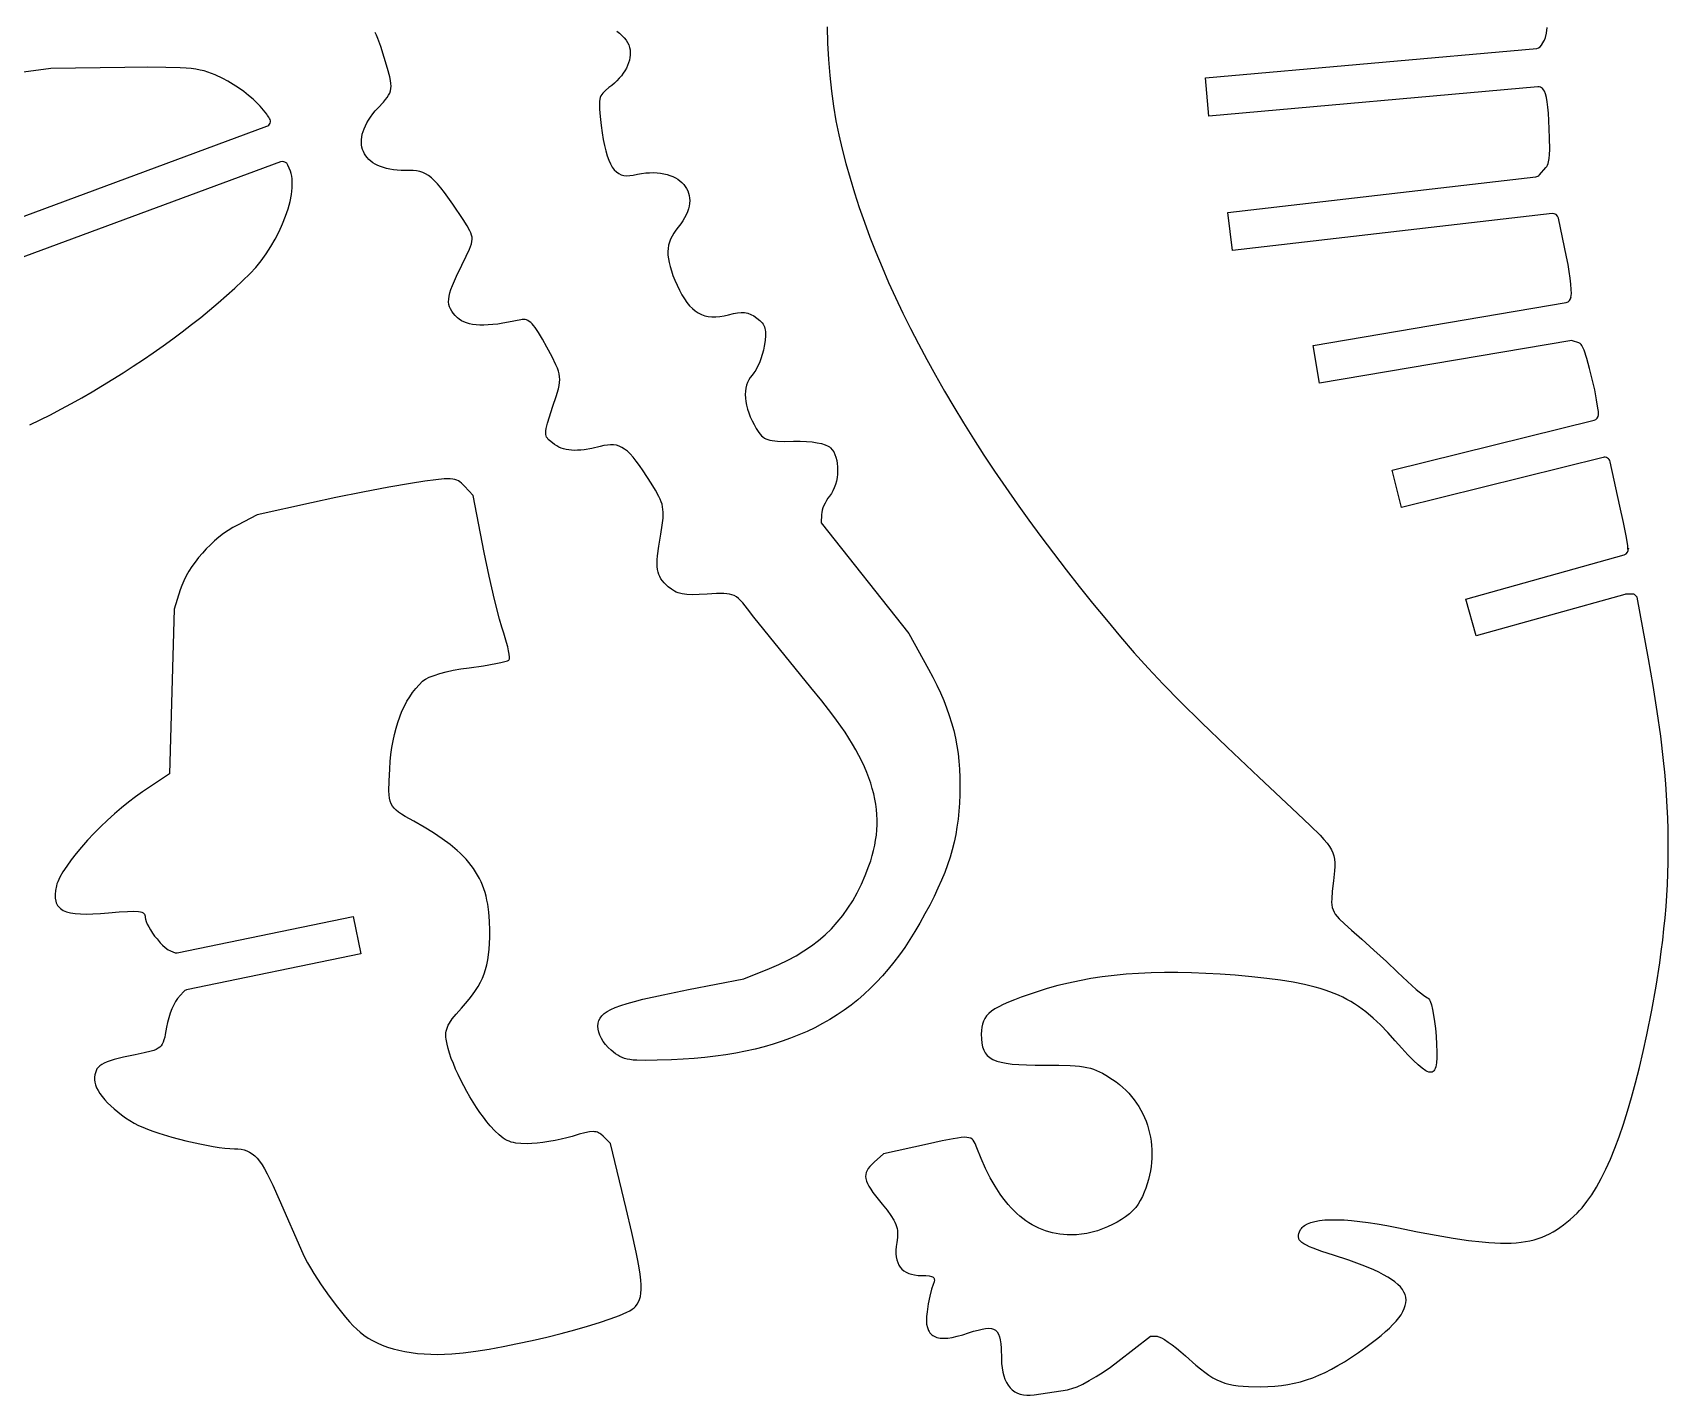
# Model space of a CAD drawing. Header units: millimetres. Extents: x 379 to 541, y 178 to 382.
# Drawn here: x 450.8 to 536.2, y 178.1 to 249.3 of the extents above; entities that cross this region are included whole.
import ezdxf

# ---------------------------------------------------------------- set-up
doc = ezdxf.new("R2010")
doc.units = ezdxf.units.MM

msp = doc.modelspace()

# ---------------------------------------------------------------- linework, layer by layer
at = {"flags": 128}
for points in [[(492.297526, 249.56598), (492.32243, 248.706047), (492.368071, 247.856116), (492.434482, 247.020795), (492.521697, 246.204693), (492.629747, 245.412421), (492.758665, 244.648589), (492.908484, 243.917806), (493.085084, 243.171352), (493.280345, 242.419516), (493.494229, 241.662368), (493.726695, 240.89998), (493.977703, 240.132422), (494.247214, 239.359766), (494.535187, 238.582082), (494.841584, 237.799441), (495.166363, 237.011915), (495.509486, 236.219573), (495.870912, 235.422488), (496.250601, 234.62073), (496.648515, 233.81437), (497.064612, 233.003479), (497.498853, 232.188128), (497.951199, 231.368387), (498.421609, 230.544329), (498.910043, 229.716023), (499.416463, 228.883541), (499.940827, 228.046954), (500.483097, 227.206332), (501.043231, 226.361747), (501.621192, 225.513269), (502.216937, 224.66097), (502.830429, 223.80492), (503.461627, 222.94519), (504.110491, 222.081852), (504.776981, 221.214976), (505.461058, 220.344633), (506.162681, 219.470894), (506.881811, 218.593831), (507.618408, 217.713513), (508.334598, 216.879744), (509.055631, 216.07502), (509.84167, 215.239264), (510.752878, 214.312397), (511.849417, 213.234343), (513.191448, 211.945024), (514.839135, 210.384362), (516.852639, 208.49228), (517.533897, 207.850195), (518.043596, 207.34828), (518.240998, 207.136976), (518.403775, 206.945221), (518.53468, 206.76785), (518.636469, 206.599701), (518.711896, 206.435608), (518.763717, 206.270406), (518.794685, 206.098932), (518.807555, 205.916021), (518.805083, 205.716509), (518.790022, 205.49523), (518.733154, 204.966719), (518.674464, 204.44009), (518.644177, 204.032472), (518.643156, 203.863909), (518.6534, 203.713841), (518.676298, 203.578513), (518.713238, 203.454173), (518.765609, 203.337068), (518.834798, 203.223445), (518.922194, 203.10955), (519.029186, 202.99163), (519.307507, 202.728706), (519.680867, 202.404648), (520.220446, 201.929949), (520.852623, 201.35625), (521.49868, 200.755855), (522.079899, 200.201069), (522.595957, 199.714949), (523.064597, 199.301514), (523.434197, 199.004516), (523.565725, 198.913352), (523.653135, 198.867705), (523.68629, 198.847506), (523.719547, 198.809479), (523.752727, 198.754432), (523.785653, 198.683173), (523.850028, 198.495253), (523.911247, 198.252186), (523.967884, 197.960439), (524.018516, 197.626478), (524.061716, 197.25677), (524.09606, 196.857782), (524.122815, 196.42578), (524.136083, 196.050305), (524.134176, 195.731175), (524.115405, 195.468207), (524.078081, 195.261218), (524.051935, 195.178658), (524.020517, 195.110025), (523.983618, 195.055296), (523.941025, 195.014447), (523.892528, 194.987456), (523.837915, 194.9743), (523.776977, 194.974956), (523.709501, 194.989401), (523.635277, 195.017613), (523.554093, 195.059569), (523.370003, 195.18462), (523.155543, 195.364372), (522.909025, 195.598642), (522.62876, 195.887248), (522.313061, 196.230007), (521.960238, 196.626736), (521.56809, 197.060264), (521.185957, 197.453265), (520.807991, 197.808132), (520.42834, 198.127254), (520.236056, 198.274158), (520.041157, 198.413023), (519.842912, 198.544147), (519.64059, 198.667829), (519.433461, 198.784369), (519.220792, 198.894065), (519.001852, 198.997215), (518.775911, 199.094119), (518.542237, 199.185076), (518.300099, 199.270385), (518.048766, 199.350343), (517.787506, 199.425251), (517.232283, 199.56111), (516.628579, 199.680352), (515.970545, 199.785368), (515.252332, 199.878549), (514.468091, 199.962286), (513.611971, 200.03897), (512.829653, 200.097284), (512.068774, 200.140941), (511.328605, 200.169881), (510.608417, 200.184043), (509.907481, 200.183366), (509.225069, 200.167791), (508.560451, 200.137256), (507.912898, 200.091701), (507.281683, 200.031066), (506.666075, 199.95529), (506.065346, 199.864312), (505.478767, 199.758072), (504.905609, 199.63651), (504.345144, 199.499564), (503.796642, 199.347175), (503.259375, 199.179282), (502.429022, 198.894547), (502.07858, 198.764215), (501.768269, 198.639601), (501.495821, 198.518974), (501.258967, 198.400606), (501.055437, 198.282767), (500.882964, 198.163728), (500.739278, 198.04176), (500.622112, 197.915132), (500.529195, 197.782115), (500.45826, 197.640981), (500.407037, 197.489999), (500.373259, 197.327439), (500.354655, 197.151574), (500.348958, 196.960672), (500.355516, 196.718785), (500.376878, 196.501483), (500.41558, 196.307528), (500.474154, 196.135681), (500.511687, 196.05766), (500.555137, 195.984702), (500.604824, 195.916651), (500.661063, 195.853353), (500.724171, 195.794652), (500.794465, 195.740394), (500.872261, 195.690424), (500.957878, 195.644586), (501.153836, 195.564691), (501.384875, 195.499468), (501.653528, 195.44768), (501.96233, 195.408086), (502.313815, 195.379447), (502.710518, 195.360525), (503.154973, 195.350081), (503.649714, 195.346875), (504.395167, 195.342779), (504.992743, 195.326165), (505.245726, 195.311135), (505.473319, 195.29054), (505.679382, 195.26357), (505.867774, 195.229413), (506.042354, 195.187257), (506.206983, 195.136291), (506.36552, 195.075704), (506.521824, 195.004683), (506.679756, 194.922418), (506.843175, 194.828098), (507.201912, 194.600042), (507.388461, 194.470301), (507.566604, 194.3331), (507.736272, 194.188747), (507.897394, 194.03755), (508.049898, 193.879816), (508.193715, 193.715854), (508.328773, 193.545972), (508.455003, 193.370477), (508.572333, 193.189677), (508.680693, 193.00388), (508.780012, 192.813395), (508.87022, 192.618528), (508.951246, 192.419589), (509.02302, 192.216884), (509.08547, 192.010722), (509.138527, 191.80141), (509.182119, 191.589257), (509.216177, 191.374571), (509.240629, 191.157658), (509.255404, 190.938828), (509.260433, 190.718388), (509.255645, 190.496646), (509.240969, 190.27391), (509.216334, 190.050488), (509.18167, 189.826687), (509.136906, 189.602816), (509.081971, 189.379182), (509.016796, 189.156094), (508.941309, 188.933859), (508.85544, 188.712785), (508.759118, 188.49318), (508.652273, 188.275352), (508.545835, 188.097324), (508.413726, 187.92325), (508.258041, 187.754168), (508.080873, 187.591118), (507.884318, 187.43514), (507.670468, 187.287272), (507.441418, 187.148555), (507.199263, 187.020026), (506.946096, 186.902727), (506.684011, 186.797695), (506.415103, 186.70597), (506.141466, 186.628593), (505.865194, 186.566601), (505.588381, 186.521034), (505.31312, 186.492932), (505.041507, 186.483333), (504.840072, 186.487667), (504.641915, 186.50068), (504.447015, 186.522393), (504.255352, 186.552824), (504.066903, 186.591995), (503.881648, 186.639924), (503.699566, 186.69663), (503.520634, 186.762135), (503.344832, 186.836456), (503.172139, 186.919615), (503.002533, 187.01163), (502.835992, 187.112521), (502.672496, 187.222307), (502.512024, 187.341009), (502.354554, 187.468646), (502.200064, 187.605238), (502.048534, 187.750804), (501.899941, 187.905363), (501.754266, 188.068937), (501.611487, 188.241543), (501.471581, 188.423202), (501.334529, 188.613933), (501.068898, 189.022692), (500.814424, 189.467975), (500.570936, 189.94994), (500.338265, 190.468745), (500.116239, 191.024545), (500.02394, 191.256184), (499.977719, 191.347961), (499.926423, 191.424103), (499.866285, 191.484902), (499.793534, 191.530652), (499.704402, 191.561648), (499.595119, 191.578182), (499.461916, 191.58055), (499.301024, 191.569044), (499.108673, 191.543959), (498.881095, 191.505588), (498.305179, 191.390164), (497.543123, 191.225123), (495.235981, 190.720948), (494.749761, 190.280925), (494.63106, 190.168601), (494.530128, 190.061183), (494.447305, 189.956922), (494.382928, 189.854063), (494.337335, 189.750857), (494.310864, 189.645551), (494.303853, 189.536392), (494.316641, 189.42163), (494.349565, 189.299512), (494.402964, 189.168287), (494.477175, 189.026203), (494.572537, 188.871507), (494.689388, 188.702449), (494.828065, 188.517275), (495.172253, 188.091577), (495.430327, 187.773524), (495.632306, 187.499725), (495.782931, 187.257647), (495.840468, 187.144587), (495.886946, 187.034757), (495.922956, 186.926591), (495.949092, 186.818521), (495.965947, 186.708982), (495.974113, 186.596407), (495.966751, 186.35588), (495.931747, 186.084408), (495.904219, 185.876616), (495.891239, 185.682188), (495.892803, 185.50113), (495.908907, 185.333448), (495.939546, 185.179148), (495.984716, 185.038234), (496.044413, 184.910714), (496.118632, 184.796593), (496.207369, 184.695876), (496.31062, 184.608569), (496.428379, 184.534678), (496.560644, 184.47421), (496.707409, 184.427168), (496.86867, 184.39356), (497.044423, 184.373391), (497.234663, 184.366667), (497.45254, 184.362326), (497.623241, 184.347651), (497.749997, 184.32016), (497.797904, 184.300833), (497.836036, 184.277372), (497.864797, 184.249467), (497.884591, 184.216808), (497.895822, 184.179084), (497.898892, 184.135986), (497.882169, 184.032425), (497.837654, 183.903646), (497.754319, 183.647632), (497.66541, 183.292844), (497.581565, 182.886175), (497.513424, 182.474519), (497.487216, 182.232057), (497.481237, 182.013383), (497.495785, 181.818345), (497.531154, 181.646792), (497.587642, 181.498573), (497.623898, 181.433166), (497.665544, 181.373535), (497.712619, 181.319663), (497.765158, 181.271529), (497.823199, 181.229115), (497.88678, 181.192403), (498.030705, 181.136005), (498.19723, 181.102185), (498.386652, 181.09079), (498.599267, 181.101671), (498.835371, 181.134675), (499.09526, 181.189652), (499.379231, 181.266449), (499.687581, 181.364917), (499.949166, 181.450636), (500.18333, 181.519088), (500.391539, 181.569126), (500.575258, 181.599603), (500.735953, 181.609371), (500.87509, 181.597283), (500.994134, 181.562192), (501.04658, 181.535661), (501.094552, 181.502949), (501.17781, 181.418408), (501.245372, 181.307421), (501.298706, 181.16884), (501.339276, 181.001519), (501.368549, 180.804309), (501.38799, 180.576064), (501.40324, 180.021875), (501.411387, 179.773739), (501.433676, 179.541786), (501.469885, 179.326263), (501.519789, 179.127421), (501.583163, 178.945507), (501.659785, 178.780771), (501.749429, 178.63346), (501.851871, 178.503825), (501.966888, 178.392113), (502.094256, 178.298573), (502.233749, 178.223453), (502.385145, 178.167004), (502.548219, 178.129473), (502.722747, 178.111109), (502.908505, 178.112161), (503.105268, 178.132877)], [(492.297526, 249.56598), (492.32243, 248.706047), (492.368071, 247.856116), (492.434482, 247.020795), (492.521697, 246.204693), (492.629747, 245.412421), (492.758665, 244.648589), (492.908484, 243.917806), (493.085084, 243.171352), (493.280345, 242.419516), (493.494229, 241.662368), (493.726695, 240.89998), (493.977703, 240.132422), (494.247214, 239.359766), (494.535187, 238.582082), (494.841584, 237.799441), (495.166363, 237.011915), (495.509486, 236.219573), (495.870912, 235.422488), (496.250601, 234.62073), (496.648515, 233.81437), (497.064612, 233.003479), (497.498853, 232.188128), (497.951199, 231.368387), (498.421609, 230.544329), (498.910043, 229.716023), (499.416463, 228.883541), (499.940827, 228.046954), (500.483097, 227.206332), (501.043231, 226.361747), (501.621192, 225.513269), (502.216937, 224.66097), (502.830429, 223.80492), (503.461627, 222.94519), (504.110491, 222.081852), (504.776981, 221.214976), (505.461058, 220.344633), (506.162681, 219.470894), (506.881811, 218.593831), (507.618408, 217.713513), (508.334598, 216.879744), (509.055631, 216.07502), (509.84167, 215.239264), (510.752878, 214.312397), (511.849417, 213.234343), (513.191448, 211.945024), (514.839135, 210.384362), (516.852639, 208.49228), (517.533897, 207.850195), (518.043596, 207.34828), (518.240998, 207.136976), (518.403775, 206.945221), (518.53468, 206.76785), (518.636469, 206.599701), (518.711896, 206.435608), (518.763717, 206.270406), (518.794685, 206.098932), (518.807555, 205.916021), (518.805083, 205.716509), (518.790022, 205.49523), (518.733154, 204.966719), (518.674464, 204.44009), (518.644177, 204.032472), (518.643156, 203.863909), (518.6534, 203.713841), (518.676298, 203.578513), (518.713238, 203.454173), (518.765609, 203.337068), (518.834798, 203.223445), (518.922194, 203.10955), (519.029186, 202.99163), (519.307507, 202.728706), (519.680867, 202.404648), (520.220446, 201.929949), (520.852623, 201.35625), (521.49868, 200.755855), (522.079899, 200.201069), (522.595957, 199.714949), (523.064597, 199.301514), (523.434197, 199.004516), (523.565725, 198.913352), (523.653135, 198.867705), (523.68629, 198.847506), (523.719547, 198.809479), (523.752727, 198.754432), (523.785653, 198.683173), (523.850028, 198.495253), (523.911247, 198.252186), (523.967884, 197.960439), (524.018516, 197.626478), (524.061716, 197.25677), (524.09606, 196.857782), (524.122815, 196.42578), (524.136083, 196.050305), (524.134176, 195.731175), (524.115405, 195.468207), (524.078081, 195.261218), (524.051935, 195.178658), (524.020517, 195.110025), (523.983618, 195.055296), (523.941025, 195.014447), (523.892528, 194.987456), (523.837915, 194.9743), (523.776977, 194.974956), (523.709501, 194.989401), (523.635277, 195.017613), (523.554093, 195.059569), (523.370003, 195.18462), (523.155543, 195.364372), (522.909025, 195.598642), (522.62876, 195.887248), (522.313061, 196.230007), (521.960238, 196.626736), (521.56809, 197.060264), (521.185957, 197.453265), (520.807991, 197.808132), (520.42834, 198.127254), (520.236056, 198.274158), (520.041157, 198.413023), (519.842912, 198.544147), (519.64059, 198.667829), (519.433461, 198.784369), (519.220792, 198.894065), (519.001852, 198.997215), (518.775911, 199.094119), (518.542237, 199.185076), (518.300099, 199.270385), (518.048766, 199.350343), (517.787506, 199.425251), (517.232283, 199.56111), (516.628579, 199.680352), (515.970545, 199.785368), (515.252332, 199.878549), (514.468091, 199.962286), (513.611971, 200.03897), (512.829653, 200.097284), (512.068774, 200.140941), (511.328605, 200.169881), (510.608417, 200.184043), (509.907481, 200.183366), (509.225069, 200.167791), (508.560451, 200.137256), (507.912898, 200.091701), (507.281683, 200.031066), (506.666075, 199.95529), (506.065346, 199.864312), (505.478767, 199.758072), (504.905609, 199.63651), (504.345144, 199.499564), (503.796642, 199.347175), (503.259375, 199.179282), (502.429022, 198.894547), (502.07858, 198.764215), (501.768269, 198.639601), (501.495821, 198.518974), (501.258967, 198.400606), (501.055437, 198.282767), (500.882964, 198.163728), (500.739278, 198.04176), (500.622112, 197.915132), (500.529195, 197.782115), (500.45826, 197.640981), (500.407037, 197.489999), (500.373259, 197.327439), (500.354655, 197.151574), (500.348958, 196.960672), (500.355516, 196.718785), (500.376878, 196.501483), (500.41558, 196.307528), (500.474154, 196.135681), (500.511687, 196.05766), (500.555137, 195.984702), (500.604824, 195.916651), (500.661063, 195.853353), (500.724171, 195.794652), (500.794465, 195.740394), (500.872261, 195.690424), (500.957878, 195.644586), (501.153836, 195.564691), (501.384875, 195.499468), (501.653528, 195.44768), (501.96233, 195.408086), (502.313815, 195.379447), (502.710518, 195.360525), (503.154973, 195.350081), (503.649714, 195.346875), (504.395167, 195.342779), (504.992743, 195.326165), (505.245726, 195.311135), (505.473319, 195.29054), (505.679382, 195.26357), (505.867774, 195.229413), (506.042354, 195.187257), (506.206983, 195.136291), (506.36552, 195.075704), (506.521824, 195.004683), (506.679756, 194.922418), (506.843175, 194.828098), (507.201912, 194.600042), (507.388461, 194.470301), (507.566604, 194.3331), (507.736272, 194.188747), (507.897394, 194.03755), (508.049898, 193.879816), (508.193715, 193.715854), (508.328773, 193.545972), (508.455003, 193.370477), (508.572333, 193.189677), (508.680693, 193.00388), (508.780012, 192.813395), (508.87022, 192.618528), (508.951246, 192.419589), (509.02302, 192.216884), (509.08547, 192.010722), (509.138527, 191.80141), (509.182119, 191.589257), (509.216177, 191.374571), (509.240629, 191.157658), (509.255404, 190.938828), (509.260433, 190.718388), (509.255645, 190.496646), (509.240969, 190.27391), (509.216334, 190.050488), (509.18167, 189.826687), (509.136906, 189.602816), (509.081971, 189.379182), (509.016796, 189.156094), (508.941309, 188.933859), (508.85544, 188.712785), (508.759118, 188.49318), (508.652273, 188.275352), (508.545835, 188.097324), (508.413726, 187.92325), (508.258041, 187.754168), (508.080873, 187.591118), (507.884318, 187.43514), (507.670468, 187.287272), (507.441418, 187.148555), (507.199263, 187.020026), (506.946096, 186.902727), (506.684011, 186.797695), (506.415103, 186.70597), (506.141466, 186.628593), (505.865194, 186.566601), (505.588381, 186.521034), (505.31312, 186.492932), (505.041507, 186.483333), (504.840072, 186.487667), (504.641915, 186.50068), (504.447015, 186.522393), (504.255352, 186.552824), (504.066903, 186.591995), (503.881648, 186.639924), (503.699566, 186.69663), (503.520634, 186.762135), (503.344832, 186.836456), (503.172139, 186.919615), (503.002533, 187.01163), (502.835992, 187.112521), (502.672496, 187.222307), (502.512024, 187.341009), (502.354554, 187.468646), (502.200064, 187.605238), (502.048534, 187.750804), (501.899941, 187.905363), (501.754266, 188.068937), (501.611487, 188.241543), (501.471581, 188.423202), (501.334529, 188.613933), (501.068898, 189.022692), (500.814424, 189.467975), (500.570936, 189.94994), (500.338265, 190.468745), (500.116239, 191.024545), (500.02394, 191.256184), (499.977719, 191.347961), (499.926423, 191.424103), (499.866285, 191.484902), (499.793534, 191.530652), (499.704402, 191.561648), (499.595119, 191.578182), (499.461916, 191.58055), (499.301024, 191.569044), (499.108673, 191.543959), (498.881095, 191.505588), (498.305179, 191.390164), (497.543123, 191.225123), (495.235981, 190.720948), (494.749761, 190.280925), (494.63106, 190.168601), (494.530128, 190.061183), (494.447305, 189.956922), (494.382928, 189.854063), (494.337335, 189.750857), (494.310864, 189.645551), (494.303853, 189.536392), (494.316641, 189.42163), (494.349565, 189.299512), (494.402964, 189.168287), (494.477175, 189.026203), (494.572537, 188.871507), (494.689388, 188.702449), (494.828065, 188.517275), (495.172253, 188.091577), (495.430327, 187.773524), (495.632306, 187.499725), (495.782931, 187.257647), (495.840468, 187.144587), (495.886946, 187.034757), (495.922956, 186.926591), (495.949092, 186.818521), (495.965947, 186.708982), (495.974113, 186.596407), (495.966751, 186.35588), (495.931747, 186.084408), (495.904219, 185.876616), (495.891239, 185.682188), (495.892803, 185.50113), (495.908907, 185.333448), (495.939546, 185.179148), (495.984716, 185.038234), (496.044413, 184.910714), (496.118632, 184.796593), (496.207369, 184.695876), (496.31062, 184.608569), (496.428379, 184.534678), (496.560644, 184.47421), (496.707409, 184.427168), (496.86867, 184.39356), (497.044423, 184.373391), (497.234663, 184.366667), (497.45254, 184.362326), (497.623241, 184.347651), (497.749997, 184.32016), (497.797904, 184.300833), (497.836036, 184.277372), (497.864797, 184.249467), (497.884591, 184.216808), (497.895822, 184.179084), (497.898892, 184.135986), (497.882169, 184.032425), (497.837654, 183.903646), (497.754319, 183.647632), (497.66541, 183.292844), (497.581565, 182.886175), (497.513424, 182.474519), (497.487216, 182.232057), (497.481237, 182.013383), (497.495785, 181.818345), (497.531154, 181.646792), (497.587642, 181.498573), (497.623898, 181.433166), (497.665544, 181.373535), (497.712619, 181.319663), (497.765158, 181.271529), (497.823199, 181.229115), (497.88678, 181.192403), (498.030705, 181.136005), (498.19723, 181.102185), (498.386652, 181.09079), (498.599267, 181.101671), (498.835371, 181.134675), (499.09526, 181.189652), (499.379231, 181.266449), (499.687581, 181.364917), (499.949166, 181.450636), (500.18333, 181.519088), (500.391539, 181.569126), (500.575258, 181.599603), (500.735953, 181.609371), (500.87509, 181.597283), (500.994134, 181.562192), (501.04658, 181.535661), (501.094552, 181.502949), (501.17781, 181.418408), (501.245372, 181.307421), (501.298706, 181.16884), (501.339276, 181.001519), (501.368549, 180.804309), (501.38799, 180.576064), (501.40324, 180.021875), (501.411387, 179.773739), (501.433676, 179.541786), (501.469885, 179.326263), (501.519789, 179.127421), (501.583163, 178.945507), (501.659785, 178.780771), (501.749429, 178.63346), (501.851871, 178.503825), (501.966888, 178.392113), (502.094256, 178.298573), (502.233749, 178.223453), (502.385145, 178.167004), (502.548219, 178.129473), (502.722747, 178.111109), (502.908505, 178.112161), (503.105268, 178.132877)], [(481.31052, 249.33939), (481.454021, 249.228717), (481.584609, 249.112647), (481.700569, 248.992259), (481.800185, 248.868635), (481.88174, 248.742855), (481.94352, 248.616001), (481.983807, 248.489151), (482.006905, 248.358168), (482.01689, 248.225112), (482.013984, 248.090414), (481.99841, 247.954506), (481.970387, 247.81782), (481.93014, 247.68079), (481.877889, 247.543847), (481.813857, 247.407422), (481.738267, 247.271949), (481.651337, 247.13786), (481.553293, 247.005585), (481.444355, 246.87556), (481.324746, 246.748214), (481.194686, 246.623981), (481.054399, 246.503292), (480.904105, 246.386579), (480.722036, 246.243536), (480.648059, 246.175288), (480.584853, 246.106264), (480.531964, 246.034238), (480.488942, 245.956991), (480.455336, 245.8723), (480.430692, 245.777944), (480.414562, 245.671701), (480.406491, 245.551351), (480.412726, 245.259438), (480.445784, 244.884433), (480.502053, 244.408562), (480.553729, 244.030969), (480.61039, 243.685267), (480.672463, 243.370793), (480.740374, 243.086887), (480.814549, 242.832887), (480.895413, 242.608128), (480.983394, 242.411949), (481.078918, 242.243689), (481.182409, 242.102685), (481.294296, 241.988275), (481.415003, 241.899797), (481.544957, 241.836589), (481.684583, 241.797988), (481.834308, 241.783332), (481.994558, 241.79196), (482.165759, 241.82321), (482.392397, 241.872006), (482.612317, 241.908545), (482.825205, 241.933188), (483.030746, 241.9463), (483.228623, 241.948244), (483.418523, 241.939382), (483.60013, 241.920079), (483.773128, 241.890697), (483.937203, 241.851599), (484.092039, 241.803151), (484.237321, 241.745713), (484.372733, 241.67965), (484.497961, 241.605325), (484.61269, 241.523102), (484.716603, 241.433343), (484.809387, 241.336412), (484.890724, 241.232672), (484.960301, 241.122486), (485.017802, 241.006219), (485.062912, 240.884232), (485.095317, 240.75689), (485.114699, 240.624555), (485.120744, 240.487592), (485.113138, 240.346362), (485.091564, 240.20123), (485.055708, 240.052558), (485.005254, 239.900711), (484.939888, 239.746052), (484.859292, 239.588942), (484.763154, 239.429748), (484.651157, 239.268829), (484.522987, 239.106553), (484.399409, 238.950412), (484.291928, 238.795542), (484.200517, 238.640703), (484.125153, 238.484655), (484.065813, 238.326158), (484.022471, 238.163974), (483.995104, 237.996862), (483.983687, 237.823583), (483.988197, 237.642897), (484.008608, 237.453566), (484.044897, 237.25435), (484.09704, 237.044008), (484.165012, 236.821302), (484.248789, 236.584991), (484.348348, 236.333837), (484.463662, 236.0666), (484.586486, 235.806851), (484.712707, 235.570379), (484.842881, 235.356865), (484.977565, 235.165988), (485.117317, 234.99743), (485.262691, 234.850871), (485.414247, 234.72599), (485.572539, 234.62247), (485.738124, 234.539989), (485.91156, 234.478228), (486.093403, 234.436868), (486.284208, 234.415588), (486.484534, 234.414069), (486.694936, 234.431992), (486.915972, 234.469036), (487.148197, 234.524883), (487.402088, 234.588399), (487.62297, 234.629221), (487.817476, 234.646584), (487.992234, 234.639727), (488.153874, 234.607886), (488.309024, 234.5503), (488.464315, 234.466206), (488.626376, 234.354839), (488.782806, 234.227455), (488.90408, 234.100902), (488.952225, 234.035355), (488.992412, 233.966916), (489.024918, 233.894552), (489.050021, 233.81723), (489.067996, 233.733919), (489.07912, 233.643583), (489.081929, 233.437707), (489.060661, 233.191339), (489.017536, 232.896214), (488.973463, 232.67774), (488.913845, 232.454697), (488.84131, 232.233338), (488.758484, 232.019924), (488.667996, 231.820708), (488.572473, 231.641948), (488.474545, 231.4899), (488.376837, 231.370821), (488.282872, 231.259071), (488.203629, 231.13502), (488.139036, 230.999522), (488.089025, 230.85343), (488.053529, 230.697597), (488.032478, 230.532878), (488.025802, 230.360124), (488.033434, 230.18019), (488.055303, 229.993928), (488.091344, 229.802192), (488.141486, 229.605835), (488.20566, 229.40571), (488.283798, 229.202672), (488.375831, 228.997571), (488.48169, 228.791263), (488.601306, 228.584601), (488.738244, 228.375425), (488.80471, 228.288923), (488.872565, 228.213548), (488.943855, 228.148603), (489.020621, 228.09339), (489.104908, 228.04721), (489.19876, 228.009365), (489.30422, 227.979159), (489.423334, 227.955893), (489.710693, 227.927391), (490.077187, 227.918276), (490.539168, 227.922967), (490.893251, 227.923458), (491.217748, 227.911157), (491.511423, 227.886283), (491.773037, 227.849053), (492.00135, 227.799689), (492.195126, 227.738406), (492.353125, 227.665426), (492.418322, 227.624619), (492.474111, 227.580967), (492.565006, 227.484478), (492.643118, 227.368472), (492.708495, 227.235376), (492.76119, 227.08762), (492.80125, 226.927633), (492.828726, 226.757845), (492.843668, 226.580682), (492.846125, 226.398577), (492.836148, 226.213954), (492.813786, 226.029245), (492.779089, 225.846878), (492.732105, 225.669282), (492.672887, 225.498886), (492.601484, 225.338118), (492.517944, 225.189409), (492.422318, 225.055186), (492.340882, 224.945314), (492.264367, 224.825146), (492.194488, 224.698574), (492.132957, 224.569492), (492.081489, 224.441792), (492.041796, 224.31937), (492.015592, 224.206116), (492.00459, 224.105927), (491.990869, 223.65812), (496.563497, 217.883718), (497.591971, 216.025173), (497.817164, 215.606255), (498.024204, 215.195643), (498.213464, 214.791835), (498.385321, 214.393331), (498.540149, 213.998627), (498.678323, 213.60622), (498.800218, 213.21461), (498.90621, 212.822295), (498.996673, 212.427771), (499.071983, 212.029535), (499.132514, 211.626088), (499.178644, 211.215925), (499.210743, 210.797546), (499.22919, 210.369447), (499.234358, 209.930126), (499.226624, 209.478082), (499.207432, 209.03451), (499.177028, 208.605807), (499.134629, 208.189468), (499.079457, 207.782985), (499.010732, 207.383853), (498.927676, 206.989564), (498.829506, 206.597611), (498.715446, 206.20549), (498.584712, 205.810692), (498.436528, 205.410711), (498.270112, 205.003041), (498.084685, 204.585176), (497.879467, 204.154608), (497.65368, 203.708832), (497.406542, 203.24534), (497.137274, 202.761626), (496.881183, 202.323845), (496.61814, 201.901391), (496.34788, 201.494121), (496.07014, 201.101888), (495.784651, 200.724546), (495.491151, 200.361949), (495.189374, 200.013951), (494.879053, 199.680407), (494.559925, 199.36117), (494.231725, 199.056095), (493.894186, 198.765036), (493.547045, 198.487845), (493.190035, 198.224379), (492.822891, 197.974491), (492.445349, 197.738036), (492.057143, 197.514866), (491.658008, 197.304836), (491.247678, 197.107802), (490.825891, 196.923615), (490.392377, 196.752131), (489.946875, 196.593204), (489.489117, 196.446688), (489.01884, 196.312437), (488.535777, 196.190304), (488.039665, 196.080145), (487.530235, 195.981812), (487.007226, 195.895162), (486.470372, 195.820046), (485.919406, 195.756321), (485.354063, 195.703839), (484.77408, 195.662455), (484.17919, 195.632022), (483.42138, 195.60376), (482.824402, 195.592346), (482.359727, 195.602275), (482.168087, 195.616647), (481.998823, 195.638041), (481.84837, 195.667017), (481.713161, 195.704139), (481.589629, 195.749967), (481.474209, 195.805064), (481.363335, 195.869991), (481.25344, 195.94531), (481.022321, 196.129373), (480.868192, 196.271571), (480.730662, 196.423058), (480.611137, 196.581274), (480.511022, 196.743663), (480.431726, 196.907663), (480.374654, 197.070717), (480.341213, 197.230267), (480.33281, 197.383752), (480.347108, 197.533242), (480.382782, 197.67222), (480.443273, 197.802075), (480.53202, 197.9242), (480.652462, 198.039987), (480.808039, 198.150826), (481.002189, 198.258109), (481.238353, 198.363227), (481.519968, 198.467572), (481.850476, 198.572534), (482.233316, 198.679506), (482.671926, 198.789878), (483.730215, 199.02639), (485.05286, 199.2932), (487.952818, 199.859072), (489.292878, 200.398312), (489.778566, 200.605298), (490.239144, 200.82559), (490.675375, 201.059976), (491.088022, 201.309243), (491.47785, 201.574181), (491.845623, 201.855575), (492.192105, 202.154217), (492.518059, 202.470893), (492.824249, 202.806391), (493.11144, 203.161499), (493.380394, 203.537006), (493.631878, 203.933699), (493.866653, 204.352368), (494.085483, 204.793799), (494.289133, 205.258781), (494.478366, 205.748101), (494.571838, 206.019954), (494.654061, 206.290307), (494.724947, 206.559436), (494.784404, 206.827618), (494.832343, 207.095128), (494.868676, 207.362242), (494.893311, 207.629237), (494.906159, 207.896385), (494.90713, 208.163967), (494.896136, 208.432256), (494.873085, 208.701528), (494.837888, 208.972059), (494.790456, 209.244126), (494.730698, 209.518003), (494.658526, 209.793966), (494.573848, 210.072293), (494.476576, 210.353258), (494.366619, 210.637138), (494.24389, 210.924207), (494.108295, 211.214743), (493.959748, 211.509021), (493.798156, 211.807315), (493.623433, 212.109904), (493.435485, 212.417063), (493.234226, 212.729067), (493.019565, 213.046192), (492.791412, 213.368713), (492.549677, 213.696907), (492.025103, 214.371419), (491.445124, 215.071932), (488.464448, 218.745762), (488.147239, 219.171562), (487.890738, 219.490327), (487.776327, 219.613933), (487.666382, 219.716015), (487.557333, 219.798317), (487.445609, 219.862584), (487.327639, 219.91056), (487.199855, 219.943993), (487.058683, 219.964623), (486.900556, 219.974197), (486.519153, 219.967156), (486.027079, 219.936828), (485.617288, 219.914729), (485.271035, 219.909229), (484.97894, 219.922129), (484.731622, 219.95523), (484.5197, 220.010338), (484.424081, 220.046705), (484.333793, 220.089249), (484.164522, 220.193769), (484.002502, 220.325699), (483.783266, 220.539409), (483.694443, 220.642428), (483.618967, 220.746537), (483.556451, 220.85447), (483.506509, 220.968962), (483.468754, 221.092749), (483.442799, 221.228566), (483.428259, 221.379146), (483.424746, 221.547225), (483.431873, 221.735538), (483.449254, 221.94682), (483.513228, 222.449231), (483.613578, 223.076336), (483.686228, 223.535269), (483.729223, 223.909474), (483.738135, 224.072437), (483.737876, 224.22338), (483.727859, 224.365355), (483.707499, 224.501417), (483.676212, 224.634618), (483.633409, 224.768014), (483.578508, 224.904656), (483.51092, 225.0476), (483.335347, 225.364607), (483.102001, 225.743463), (482.685542, 226.385557), (482.501016, 226.652872), (482.329301, 226.886521), (482.168154, 227.088119), (482.015333, 227.259279), (481.868596, 227.401619), (481.725698, 227.516752), (481.584397, 227.606296), (481.442451, 227.671863), (481.297617, 227.715071), (481.147651, 227.737533), (480.990312, 227.740866), (480.823355, 227.726686), (480.644538, 227.696606), (480.451619, 227.652242), (480.009519, 227.550547), (479.615968, 227.483546), (479.435623, 227.463186), (479.265284, 227.451654), (479.104241, 227.449001), (478.951784, 227.45528), (478.807201, 227.470542), (478.669782, 227.494838), (478.538818, 227.52822), (478.413597, 227.57074), (478.293409, 227.622449), (478.177543, 227.683398), (478.06529, 227.753639), (477.955939, 227.833224), (477.800853, 227.960273), (477.740057, 228.019263), (477.690477, 228.078637), (477.652148, 228.140953), (477.625107, 228.208765), (477.609392, 228.284631), (477.605039, 228.371104), (477.612087, 228.470742), (477.630571, 228.5861), (477.701994, 228.8742), (477.983711, 229.751503), (478.152202, 230.262276), (478.268659, 230.665001), (478.306215, 230.837146), (478.329368, 230.995841), (478.337655, 231.145605), (478.330612, 231.290959), (478.307774, 231.436425), (478.268676, 231.58652), (478.212854, 231.745769), (478.139844, 231.91869), (477.9404, 232.32363), (477.666627, 232.837506), (477.434152, 233.25846), (477.232168, 233.596714), (477.054256, 233.858982), (476.97232, 233.963719), (476.893994, 234.051977), (476.818477, 234.124594), (476.744965, 234.18241), (476.672657, 234.226264), (476.600748, 234.256996), (476.528439, 234.275443), (476.454925, 234.282446), (476.379406, 234.278844), (476.301076, 234.265474), (475.664925, 234.135033), (475.372986, 234.085174), (475.097997, 234.045574), (474.839603, 234.016242), (474.597447, 233.997192), (474.371175, 233.988434), (474.160428, 233.98998), (473.964854, 234.001844), (473.784094, 234.024034), (473.617795, 234.056564), (473.465599, 234.099445), (473.32715, 234.15269), (473.202095, 234.216309), (473.090076, 234.290316), (472.990737, 234.37472), (472.874975, 234.491624), (472.775689, 234.605304), (472.693068, 234.71801), (472.627302, 234.831992), (472.57858, 234.949499), (472.547091, 235.072781), (472.533025, 235.204088), (472.536571, 235.34567), (472.557919, 235.499777), (472.597258, 235.668656), (472.654776, 235.854561), (472.730665, 236.059738), (472.93831, 236.536912), (473.221706, 237.118178), (473.454635, 237.585365), (473.621794, 237.948295), (473.680942, 238.09938), (473.723928, 238.234862), (473.750843, 238.358226), (473.761782, 238.472961), (473.756838, 238.582553), (473.736103, 238.690489), (473.699671, 238.800255), (473.647635, 238.915339), (473.497123, 239.175411), (473.285312, 239.498596), (472.747754, 240.296909), (472.31151, 240.911593), (472.122702, 241.157455), (471.948808, 241.366266), (471.786359, 241.54098), (471.631881, 241.684549), (471.481906, 241.799923), (471.332959, 241.890058), (471.181571, 241.957903), (471.024271, 242.006412), (470.857586, 242.038538), (470.678048, 242.057231), (470.26652, 242.066134), (470.0523, 242.068735), (469.847896, 242.080403), (469.653423, 242.100873), (469.468996, 242.129881), (469.294729, 242.16716), (469.130738, 242.212446), (468.977138, 242.265474), (468.834045, 242.325977), (468.701572, 242.393693), (468.579834, 242.468355), (468.468949, 242.549698), (468.369027, 242.637456), (468.280188, 242.731365), (468.202544, 242.83116), (468.13621, 242.936576), (468.081302, 243.047346), (468.037935, 243.163207), (468.006223, 243.283893), (467.986281, 243.409138), (467.978226, 243.538678), (467.982171, 243.672249), (467.998232, 243.809583), (468.026522, 243.950417), (468.067159, 244.094485), (468.120256, 244.241521), (468.185928, 244.391262), (468.264291, 244.543442), (468.355459, 244.697794), (468.459547, 244.854056), (468.576671, 245.011961), (468.706944, 245.171244), (468.850484, 245.331639), (469.127031, 245.632266), (469.236899, 245.760535), (469.32845, 245.879235), (469.402145, 245.992213), (469.45845, 246.103315), (469.497827, 246.216388), (469.520739, 246.335277), (469.527653, 246.463828), (469.519028, 246.605889), (469.495332, 246.765304), (469.457026, 246.945922), (469.338439, 247.386146), (469.166978, 247.957331), (468.99123, 248.527194), (468.842633, 248.958173), (468.771636, 249.128721), (468.699171, 249.273114)]]:
    msp.add_lwpolyline(points, dxfattribs=at)
for points in [[(503.105268, 178.132877), (504.846875, 178.403293), (504.955544, 178.425504), (505.075688, 178.459258), (505.346916, 178.559442), (505.653582, 178.699948), (505.988709, 178.876879), (506.34532, 179.086338), (506.716437, 179.324428), (507.095084, 179.587251), (507.474283, 179.870911), (509.17565, 181.191667), (509.530716, 181.191667), (509.572689, 181.186371), (509.624871, 181.170832), (509.756843, 181.111121), (509.920588, 181.016719), (510.11006, 180.891814), (510.319217, 180.740591), (510.542013, 180.567239), (510.772406, 180.375943), (511.004349, 180.170891), (511.546395, 179.690038), (511.788309, 179.48931), (512.015714, 179.313047), (512.232283, 179.159752), (512.441689, 179.027924), (512.647604, 178.916066), (512.853701, 178.822678), (513.063654, 178.746261), (513.281135, 178.685317), (513.509817, 178.638345), (513.753373, 178.603847), (514.015476, 178.580325), (514.299799, 178.566278), (514.949793, 178.560616), (515.318104, 178.569977), (515.674074, 178.591896), (516.019598, 178.627086), (516.356573, 178.676258), (516.686895, 178.740125), (517.012458, 178.819397), (517.335158, 178.914788), (517.656891, 179.027008), (517.979554, 179.15677), (518.30504, 179.304785), (518.635246, 179.471766), (518.972068, 179.658423), (519.317402, 179.86547), (519.673142, 180.093618), (520.041184, 180.343578), (520.423425, 180.616063), (520.98219, 181.039102), (521.229875, 181.240199), (521.45629, 181.434743), (521.66133, 181.623033), (521.844891, 181.805364), (522.006869, 181.982034), (522.14716, 182.15334), (522.265661, 182.319579), (522.362266, 182.481049), (522.436873, 182.638045), (522.489376, 182.790865), (522.519672, 182.939806), (522.527656, 183.085165), (522.513226, 183.22724), (522.476275, 183.366327), (522.416702, 183.502722), (522.3344, 183.636725), (522.229267, 183.76863), (522.101198, 183.898736), (521.95009, 184.027339), (521.775837, 184.154736), (521.578336, 184.281225), (521.357484, 184.407102), (521.113175, 184.532664), (520.845306, 184.658209), (520.553773, 184.784034), (520.238471, 184.910435), (519.536147, 185.166155), (518.7375, 185.427745), (518.136073, 185.622135), (517.668936, 185.790149), (517.482029, 185.867138), (517.324258, 185.940979), (517.194144, 186.012822), (517.090207, 186.083815), (517.01097, 186.155108), (516.954953, 186.227848), (516.920677, 186.303184), (516.906664, 186.382267), (516.911434, 186.466243), (516.933508, 186.556262), (516.971408, 186.653474), (517.023654, 186.759026), (517.060875, 186.81877), (517.106604, 186.874897), (517.16076, 186.927406), (517.223267, 186.976294), (517.373017, 187.063203), (517.555224, 187.135609), (517.769261, 187.193499), (518.014499, 187.23686), (518.290311, 187.265678), (518.596068, 187.279939), (518.931143, 187.27963), (519.294907, 187.264736), (519.686732, 187.235244), (520.10599, 187.191141), (520.552053, 187.132413), (521.024293, 187.059046), (521.522082, 186.971026), (522.044792, 186.86834), (523.122793, 186.651837), (524.100796, 186.46773), (524.986236, 186.316621), (525.786546, 186.199108), (526.50916, 186.115791), (526.843654, 186.087144), (527.161512, 186.067271), (527.463662, 186.056248), (527.751035, 186.054148), (528.024559, 186.061048), (528.285164, 186.077022), (528.533778, 186.102144), (528.771331, 186.136491), (528.998753, 186.180137), (529.216972, 186.233157), (529.426918, 186.295627), (529.62952, 186.36762), (529.825707, 186.449212), (530.016409, 186.540479), (530.202554, 186.641494), (530.385072, 186.752334), (530.564893, 186.873072), (530.742944, 187.003785), (530.920156, 187.144547), (531.097458, 187.295432), (531.456048, 187.627876), (531.58649, 187.760496), (531.716073, 187.903849), (531.972584, 188.222543), (532.225416, 188.583537), (532.474404, 188.986411), (532.719383, 189.430744), (532.960188, 189.916114), (533.196655, 190.442103), (533.428619, 191.008288), (533.655915, 191.614249), (533.878378, 192.259566), (534.095843, 192.943818), (534.308146, 193.666583), (534.515121, 194.427443), (534.716604, 195.225975), (534.912431, 196.061759), (535.102435, 196.934375), (535.360304, 198.221338), (535.584381, 199.4691), (535.774696, 200.684345), (535.857201, 201.281862), (535.931278, 201.873757), (535.996928, 202.460866), (536.054157, 203.044023), (536.102968, 203.624064), (536.143364, 204.201825), (536.175349, 204.778142), (536.198927, 205.35385), (536.214102, 205.929785), (536.220877, 206.506782), (536.219257, 207.085677), (536.209244, 207.667306), (536.190843, 208.252503), (536.164057, 208.842105), (536.128891, 209.436948), (536.085347, 210.037866), (536.033429, 210.645696), (535.973142, 211.261273), (535.827473, 212.51901), (535.64837, 213.817763), (535.435862, 215.164216), (535.189979, 216.565053), (534.597671, 219.791565), (534.464677, 219.924559), (534.420208, 219.939465), (534.025727, 219.937517, 0.067083), (533.946361, 219.926421), (526.196584, 217.757656), (525.657594, 219.683659), (533.920273, 221.99596, 0.374586), (534.134932, 222.338152), (534.132724, 222.295571), (534.108649, 222.284463), (534.114324, 222.489078), (534.025718, 222.977443), (533.881257, 223.686902), (533.695296, 224.543687), (533.179433, 226.857884, 0.421369), (532.814232, 227.083748), (522.293791, 224.467971), (521.811209, 226.408877), (532.350583, 229.029361, 0.332969), (532.577938, 229.308078), (532.578987, 229.333385), (532.570469, 229.471508), (532.550529, 229.645931), (532.480784, 230.082841), (532.378554, 230.602446), (532.252639, 231.163076), (532.111839, 231.723061), (531.964956, 232.240733), (531.820789, 232.674421), (531.74885, 232.85136), (531.710253, 232.921699), (531.665765, 232.980282), (531.612284, 233.027358), (531.546706, 233.063174), (531.21744, 233.164288, 0.117092), (531.079121, 233.173267), (518.015962, 230.953778), (517.680954, 232.92552), (530.892445, 235.170212, 0.338954), (531.143263, 235.462858), (531.131678, 235.439536), (531.126897, 235.423615), (531.160047, 235.638447), (531.156862, 235.851493), (531.136982, 236.118637), (531.101252, 236.43109), (531.050513, 236.780065), (530.98561, 237.156773), (530.907385, 237.552427), (530.481064, 239.579084, 0.387572), (530.152909, 239.815329), (513.458924, 237.878147), (513.22839, 239.864817), (529.304668, 241.730319, 0.185272), (529.495135, 241.829942), (529.834702, 242.21516), (529.878899, 242.278791), (529.916322, 242.34807), (529.947466, 242.423396), (529.972825, 242.50517), (530.008164, 242.689662), (530.026295, 242.904751), (530.031172, 243.153639), (530.016983, 243.765625), (529.982874, 244.67987), (529.96226, 245.052321), (529.936769, 245.372934), (529.904523, 245.645164), (529.863646, 245.87247), (529.81226, 246.058306), (529.748487, 246.20613), (529.71137, 246.266868), (529.670451, 246.319399), (529.652704, 246.337068, 0.22133), (529.41465, 246.423305), (512.23126, 244.905845), (512.055326, 246.898091), (529.353651, 248.425702, 0.24052), (529.656072, 248.689962), (529.64063, 248.675123), (529.756961, 248.858819), (529.811971, 249.014257), (529.8607, 249.23923), (529.902352, 249.527077)], [(503.105268, 178.132877), (504.846875, 178.403293), (504.955544, 178.425504), (505.075688, 178.459258), (505.346916, 178.559442), (505.653582, 178.699948), (505.988709, 178.876879), (506.34532, 179.086338), (506.716437, 179.324428), (507.095084, 179.587251), (507.474283, 179.870911), (509.17565, 181.191667), (509.530716, 181.191667), (509.572689, 181.186371), (509.624871, 181.170832), (509.756843, 181.111121), (509.920588, 181.016719), (510.11006, 180.891814), (510.319217, 180.740591), (510.542013, 180.567239), (510.772406, 180.375943), (511.004349, 180.170891), (511.546395, 179.690038), (511.788309, 179.48931), (512.015714, 179.313047), (512.232283, 179.159752), (512.441689, 179.027924), (512.647604, 178.916066), (512.853701, 178.822678), (513.063654, 178.746261), (513.281135, 178.685317), (513.509817, 178.638345), (513.753373, 178.603847), (514.015476, 178.580325), (514.299799, 178.566278), (514.949793, 178.560616), (515.318104, 178.569977), (515.674074, 178.591896), (516.019598, 178.627086), (516.356573, 178.676258), (516.686895, 178.740125), (517.012458, 178.819397), (517.335158, 178.914788), (517.656891, 179.027008), (517.979554, 179.15677), (518.30504, 179.304785), (518.635246, 179.471766), (518.972068, 179.658423), (519.317402, 179.86547), (519.673142, 180.093618), (520.041184, 180.343578), (520.423425, 180.616063), (520.98219, 181.039102), (521.229875, 181.240199), (521.45629, 181.434743), (521.66133, 181.623033), (521.844891, 181.805364), (522.006869, 181.982034), (522.14716, 182.15334), (522.265661, 182.319579), (522.362266, 182.481049), (522.436873, 182.638045), (522.489376, 182.790865), (522.519672, 182.939806), (522.527656, 183.085165), (522.513226, 183.22724), (522.476275, 183.366327), (522.416702, 183.502722), (522.3344, 183.636725), (522.229267, 183.76863), (522.101198, 183.898736), (521.95009, 184.027339), (521.775837, 184.154736), (521.578336, 184.281225), (521.357484, 184.407102), (521.113175, 184.532664), (520.845306, 184.658209), (520.553773, 184.784034), (520.238471, 184.910435), (519.536147, 185.166155), (518.7375, 185.427745), (518.136073, 185.622135), (517.668936, 185.790149), (517.482029, 185.867138), (517.324258, 185.940979), (517.194144, 186.012822), (517.090207, 186.083815), (517.01097, 186.155108), (516.954953, 186.227848), (516.920677, 186.303184), (516.906664, 186.382267), (516.911434, 186.466243), (516.933508, 186.556262), (516.971408, 186.653474), (517.023654, 186.759026), (517.060875, 186.81877), (517.106604, 186.874897), (517.16076, 186.927406), (517.223267, 186.976294), (517.373017, 187.063203), (517.555224, 187.135609), (517.769261, 187.193499), (518.014499, 187.23686), (518.290311, 187.265678), (518.596068, 187.279939), (518.931143, 187.27963), (519.294907, 187.264736), (519.686732, 187.235244), (520.10599, 187.191141), (520.552053, 187.132413), (521.024293, 187.059046), (521.522082, 186.971026), (522.044792, 186.86834), (523.122793, 186.651837), (524.100796, 186.46773), (524.986236, 186.316621), (525.786546, 186.199108), (526.50916, 186.115791), (526.843654, 186.087144), (527.161512, 186.067271), (527.463662, 186.056248), (527.751035, 186.054148), (528.024559, 186.061048), (528.285164, 186.077022), (528.533778, 186.102144), (528.771331, 186.136491), (528.998753, 186.180137), (529.216972, 186.233157), (529.426918, 186.295627), (529.62952, 186.36762), (529.825707, 186.449212), (530.016409, 186.540479), (530.202554, 186.641494), (530.385072, 186.752334), (530.564893, 186.873072), (530.742944, 187.003785), (530.920156, 187.144547), (531.097458, 187.295432), (531.456048, 187.627876), (531.58649, 187.760496), (531.716073, 187.903849), (531.972584, 188.222543), (532.225416, 188.583537), (532.474404, 188.986411), (532.719383, 189.430744), (532.960188, 189.916114), (533.196655, 190.442103), (533.428619, 191.008288), (533.655915, 191.614249), (533.878378, 192.259566), (534.095843, 192.943818), (534.308146, 193.666583), (534.515121, 194.427443), (534.716604, 195.225975), (534.912431, 196.061759), (535.102435, 196.934375), (535.360304, 198.221338), (535.584381, 199.4691), (535.774696, 200.684345), (535.857201, 201.281862), (535.931278, 201.873757), (535.996928, 202.460866), (536.054157, 203.044023), (536.102968, 203.624064), (536.143364, 204.201825), (536.175349, 204.778142), (536.198927, 205.35385), (536.214102, 205.929785), (536.220877, 206.506782), (536.219257, 207.085677), (536.209244, 207.667306), (536.190843, 208.252503), (536.164057, 208.842105), (536.128891, 209.436948), (536.085347, 210.037866), (536.033429, 210.645696), (535.973142, 211.261273), (535.827473, 212.51901), (535.64837, 213.817763), (535.435862, 215.164216), (535.189979, 216.565053), (534.597671, 219.791565), (534.464677, 219.924559), (534.420208, 219.939465), (534.025727, 219.937517, 0.067083), (533.946361, 219.926421), (526.196584, 217.757656), (525.657594, 219.683659), (533.920273, 221.99596, 0.374586), (534.134932, 222.338152), (534.132724, 222.295571), (534.108649, 222.284463), (534.114324, 222.489078), (534.025718, 222.977443), (533.881257, 223.686902), (533.695296, 224.543687), (533.179433, 226.857884, 0.421369), (532.814232, 227.083748), (522.293791, 224.467971), (521.811209, 226.408877), (532.350583, 229.029361, 0.332969), (532.577938, 229.308078), (532.578987, 229.333385), (532.570469, 229.471508), (532.550529, 229.645931), (532.480784, 230.082841), (532.378554, 230.602446), (532.252639, 231.163076), (532.111839, 231.723061), (531.964956, 232.240733), (531.820789, 232.674421), (531.74885, 232.85136), (531.710253, 232.921699), (531.665765, 232.980282), (531.612284, 233.027358), (531.546706, 233.063174), (531.21744, 233.164288, 0.117092), (531.079121, 233.173267), (518.015962, 230.953778), (517.680954, 232.92552), (530.892445, 235.170212, 0.338954), (531.143263, 235.462858), (531.131678, 235.439536), (531.126897, 235.423615), (531.160047, 235.638447), (531.156862, 235.851493), (531.136982, 236.118637), (531.101252, 236.43109), (531.050513, 236.780065), (530.98561, 237.156773), (530.907385, 237.552427), (530.481064, 239.579084, 0.387572), (530.152909, 239.815329), (513.458924, 237.878147), (513.22839, 239.864817), (529.304668, 241.730319, 0.185272), (529.495135, 241.829942), (529.834702, 242.21516), (529.878899, 242.278791), (529.916322, 242.34807), (529.947466, 242.423396), (529.972825, 242.50517), (530.008164, 242.689662), (530.026295, 242.904751), (530.031172, 243.153639), (530.016983, 243.765625), (529.982874, 244.67987), (529.96226, 245.052321), (529.936769, 245.372934), (529.904523, 245.645164), (529.863646, 245.87247), (529.81226, 246.058306), (529.748487, 246.20613), (529.71137, 246.266868), (529.670451, 246.319399), (529.652704, 246.337068, 0.22133), (529.41465, 246.423305), (512.23126, 244.905845), (512.055326, 246.898091), (529.353651, 248.425702, 0.24052), (529.656072, 248.689962), (529.64063, 248.675123), (529.756961, 248.858819), (529.811971, 249.014257), (529.8607, 249.23923), (529.902352, 249.527077)], [(448.806474, 239.108429), (463.037883, 244.375685, 0.517458), (463.182554, 244.777941), (463.178149, 244.772251), (463.138752, 244.846688), (463.082596, 244.932037), (463.04239, 244.995576), (462.692201, 245.416651), (462.526932, 245.595829), (462.323444, 245.787358), (462.089713, 245.985302), (461.833722, 246.183727), (461.563447, 246.376699), (461.28687, 246.558283), (461.011969, 246.722544), (460.746725, 246.863548), (460.342134, 247.053512), (460.152093, 247.131633), (459.962546, 247.199376), (459.767735, 247.257386), (459.561903, 247.306312), (459.339293, 247.346798), (459.094148, 247.379494), (458.82071, 247.405043), (458.51322, 247.424094), (457.773063, 247.445286), (456.827617, 247.448241), (455.630822, 247.438135), (451.764649, 247.395039), (449.54492, 247.096853)], [(450.669839, 228.77332), (451.207689, 229.036257), (451.748396, 229.310364), (452.291053, 229.595099), (452.83476, 229.889916), (453.378612, 230.19427), (453.921704, 230.507616), (454.463135, 230.82941), (455.002002, 231.159106), (455.537399, 231.49616), (456.068424, 231.840028), (456.594174, 232.190164), (457.113745, 232.546023), (457.626235, 232.907061), (458.130738, 233.272733), (458.626353, 233.642494), (459.112176, 234.015799), (459.587302, 234.392104), (460.050829, 234.770863), (460.501855, 235.151533), (460.939474, 235.533567), (461.362783, 235.916421), (461.77088, 236.299551), (462.162862, 236.682412), (462.459524, 236.999471), (462.741178, 237.342061), (463.006154, 237.705573), (463.252784, 238.085392), (463.479398, 238.476912), (463.684328, 238.87552), (463.865904, 239.276605), (464.022457, 239.675558), (464.152318, 240.067766), (464.253816, 240.44862), (464.325285, 240.813508), (464.365054, 241.15782), (464.372529, 241.32082), (464.371454, 241.476946), (464.36162, 241.625623), (464.342816, 241.766274), (464.314837, 241.898324), (464.277472, 242.021194), (464.143147, 242.344758, 0.402833), (463.761943, 242.511081), (449.500681, 237.232775)], [(472.694984, 180.275161), (473.292648, 180.332245), (473.94812, 180.417123), (474.649072, 180.526619), (475.383176, 180.65756), (476.138105, 180.806771), (476.901532, 180.971079), (477.661129, 181.147308), (478.404569, 181.332285), (479.119524, 181.522836), (479.793668, 181.715786), (480.414672, 181.907961), (480.97021, 182.096187), (481.447953, 182.277289), (481.835575, 182.448094), (481.991739, 182.528643), (482.120749, 182.605427), (482.221065, 182.67805), (482.291146, 182.746114), (482.376456, 182.860151), (482.448099, 182.98303), (482.505693, 183.11875), (482.548856, 183.27131), (482.577208, 183.444709), (482.590367, 183.642947), (482.587951, 183.870022), (482.56958, 184.129934), (482.534872, 184.426682), (482.483445, 184.764266), (482.414919, 185.146683), (482.328912, 185.577933), (482.10293, 186.602931), (481.802447, 187.871252), (480.98302, 191.259391), (480.607023, 191.635388), (480.488156, 191.741979), (480.428841, 191.783824), (480.367721, 191.81803), (480.303382, 191.844595), (480.234412, 191.863514), (480.159397, 191.874785), (480.076924, 191.878404), (479.88395, 191.862671), (479.644185, 191.81629), (479.346322, 191.739233), (478.979055, 191.631473), (478.705169, 191.555098), (478.406372, 191.483734), (478.092299, 191.418951), (477.772586, 191.362319), (477.456865, 191.315407), (477.154773, 191.279787), (476.875944, 191.257027), (476.630013, 191.248697), (476.310026, 191.255676), (476.03693, 191.282314), (475.914218, 191.304828), (475.79873, 191.334445), (475.688967, 191.371893), (475.58343, 191.417901), (475.480617, 191.473199), (475.379031, 191.538516), (475.277172, 191.614581), (475.17354, 191.702123), (474.954959, 191.914554), (474.711292, 192.181642), (474.531759, 192.395157), (474.35133, 192.627129), (474.171289, 192.875128), (473.992923, 193.136724), (473.817518, 193.409488), (473.646359, 193.690989), (473.480733, 193.978798), (473.321926, 194.270485), (473.171222, 194.563621), (473.029909, 194.855775), (472.899272, 195.144518), (472.780598, 195.42742), (472.675171, 195.702051), (472.584279, 195.965982), (472.509206, 196.216782), (472.45124, 196.452022), (472.406035, 196.70299), (472.394248, 196.816487), (472.390507, 196.924079), (472.395438, 197.02733), (472.409668, 197.127804), (472.433825, 197.227065), (472.468534, 197.326677), (472.514423, 197.428205), (472.572119, 197.533212), (472.725436, 197.759924), (472.9335, 198.019324), (473.201326, 198.323927), (473.414752, 198.565932), (473.607868, 198.797976), (473.781579, 199.02253), (473.936784, 199.242063), (474.074388, 199.459045), (474.195293, 199.675948), (474.3004, 199.895242), (474.390612, 200.119396), (474.466832, 200.350881), (474.529961, 200.592168), (474.580903, 200.845726), (474.620559, 201.114027), (474.649832, 201.399539), (474.669624, 201.704735), (474.680838, 202.032084), (474.684375, 202.384056), (474.673005, 202.870339), (474.637792, 203.3282), (474.57708, 203.760015), (474.536645, 203.966899), (474.489214, 204.168163), (474.434581, 204.364103), (474.372539, 204.555018), (474.302881, 204.741204), (474.2254, 204.922959), (474.139889, 205.100579), (474.046141, 205.274362), (473.943949, 205.444605), (473.833107, 205.611605), (473.713407, 205.775659), (473.584643, 205.937063), (473.446608, 206.096117), (473.299094, 206.253115), (473.141895, 206.408356), (472.974804, 206.562136), (472.610119, 206.866504), (472.203382, 207.168596), (471.752939, 207.470788), (471.257134, 207.775458), (470.714313, 208.084982), (470.26243, 208.338279), (470.080037, 208.448396), (469.924222, 208.552844), (469.793143, 208.655636), (469.684957, 208.760787), (469.597824, 208.872309), (469.529902, 208.994217), (469.479349, 209.130523), (469.444324, 209.285243), (469.422985, 209.46239), (469.41349, 209.665976), (469.422669, 210.168525), (469.457127, 210.825), (469.484702, 211.205844), (469.523544, 211.575665), (469.573516, 211.934096), (469.634478, 212.280773), (469.706295, 212.61533), (469.788829, 212.9374), (469.881942, 213.246618), (469.985496, 213.542618), (470.099355, 213.825034), (470.22338, 214.093501), (470.357435, 214.347652), (470.501381, 214.587123), (470.655081, 214.811547), (470.818398, 215.020558), (470.991195, 215.213791), (471.173333, 215.39088), (471.239615, 215.444097), (471.320027, 215.496883), (471.520923, 215.600492), (471.771383, 215.70036), (472.066771, 215.795142), (472.402448, 215.883491), (472.773777, 215.964062), (473.176119, 216.035509), (473.604837, 216.096486), (474.36201, 216.20262), (475.00615, 216.313616), (475.264527, 216.366825), (475.46908, 216.416314), (475.611285, 216.460438), (475.682622, 216.497553), (475.696698, 216.520371), (475.705957, 216.555282), (475.710588, 216.658487), (475.69764, 216.80138), (475.668236, 216.978175), (475.6235, 217.183083), (475.564557, 217.410317), (475.492531, 217.65409), (475.408546, 217.908613), (475.309527, 218.220356), (475.194411, 218.62812), (474.932474, 219.662568), (474.655897, 220.87367), (474.397846, 222.123135), (473.82152, 225.086895), (473.355162, 225.587472), (473.198628, 225.743664), (473.122054, 225.805731), (473.041981, 225.857328), (472.954942, 225.898619), (472.857466, 225.929765), (472.746084, 225.950929), (472.617327, 225.962273), (472.467725, 225.96396), (472.29381, 225.956152), (471.85916, 225.912701), (471.285623, 225.833219), (470.545443, 225.719006), (469.411865, 225.525389), (468.057677, 225.271025), (466.652793, 224.988947), (465.367127, 224.712194), (462.53217, 224.074425), (461.505618, 223.550717), (461.260699, 223.41656), (461.017935, 223.265592), (460.77854, 223.099192), (460.543723, 222.918738), (460.314697, 222.725608), (460.092673, 222.521181), (459.878863, 222.306835), (459.674478, 222.083948), (459.48073, 221.853899), (459.298831, 221.618066), (459.129991, 221.377828), (458.975424, 221.134562), (458.836339, 220.889648), (458.713949, 220.644463), (458.609466, 220.400386), (458.524101, 220.158795), (458.20996, 219.159375), (457.961078, 210.552497), (456.545284, 209.612746), (456.186405, 209.362884), (455.820064, 209.085862), (455.450095, 208.785873), (455.080331, 208.467105), (454.714604, 208.133752), (454.356749, 207.790003), (454.010598, 207.44005), (453.679984, 207.088083), (453.368742, 206.738294), (453.080703, 206.394873), (452.819702, 206.062011), (452.589571, 205.743899), (452.394143, 205.444729), (452.237253, 205.168691), (452.122733, 204.919976), (452.082559, 204.807174), (452.054415, 204.702774), (452.011633, 204.47), (451.99138, 204.259592), (451.994907, 204.070905), (452.023468, 203.903294), (452.047527, 203.827191), (452.078313, 203.756114), (452.115984, 203.689984), (452.160696, 203.62872), (452.212604, 203.572241), (452.271867, 203.520467), (452.338639, 203.473316), (452.413078, 203.430709), (452.585583, 203.358802), (452.790632, 203.304099), (453.029478, 203.265957), (453.303373, 203.243729), (453.613569, 203.236771), (453.961317, 203.244437), (454.34787, 203.266083), (454.774479, 203.301062), (455.327271, 203.349013), (455.765355, 203.377957), (456.101369, 203.386344), (456.347951, 203.372622), (456.441655, 203.356986), (456.517739, 203.335241), (456.577784, 203.307194), (456.623369, 203.27265), (456.656075, 203.231415), (456.67748, 203.183297), (456.689164, 203.1281), (456.692708, 203.065631), (456.705242, 202.968055), (456.741164, 202.848858), (456.797956, 202.712661), (456.873098, 202.564089), (456.964072, 202.407764), (457.06836, 202.248308), (457.183442, 202.090346), (457.3068, 201.9385), (457.470357, 201.743545), (457.586332, 201.620282), (457.725726, 201.494732), (457.889003, 201.378074), (457.979743, 201.326573), (458.166776, 201.239533, 0.161136), (458.353978, 201.217713), (467.543998, 203.114007), (467.948169, 201.155271), (458.855274, 199.279018, 0.163267), (458.690349, 199.183012), (458.376154, 198.824744), (458.276963, 198.674825), (458.179269, 198.493237), (458.085802, 198.28653), (457.999289, 198.061253), (457.92246, 197.823956), (457.858044, 197.58119), (457.808769, 197.339504), (457.74064, 196.95758), (457.707332, 196.801785), (457.671341, 196.666629), (457.630275, 196.550011), (457.581742, 196.449826), (457.523352, 196.363972), (457.452712, 196.290345), (457.367432, 196.226843), (457.26512, 196.171362), (457.143384, 196.121798), (456.999834, 196.07605), (456.637723, 195.987584), (456.159657, 195.889138), (455.550405, 195.759717), (455.067704, 195.637986), (454.869445, 195.577313), (454.697586, 195.515335), (454.550381, 195.450976), (454.426083, 195.383158), (454.322948, 195.310807), (454.239228, 195.232845), (454.173179, 195.148198), (454.123054, 195.055789), (454.087107, 194.954542), (454.063592, 194.84338), (454.050763, 194.721229), (454.046875, 194.587011), (454.058828, 194.456389), (454.093896, 194.317582), (454.150897, 194.171819), (454.228645, 194.020326), (454.325956, 193.86433), (454.441646, 193.705057), (454.574531, 193.543736), (454.723427, 193.381592), (454.887149, 193.219853), (455.064513, 193.059745), (455.254334, 192.902496), (455.455429, 192.749332), (455.666614, 192.601481), (455.886703, 192.460168), (456.114514, 192.326622), (456.348861, 192.202069), (456.562063, 192.103017), (456.812712, 192.001137), (457.09562, 191.897691), (457.405597, 191.793943), (458.086004, 191.590594), (458.812426, 191.401194), (459.543351, 191.235846), (460.237271, 191.104655), (460.557382, 191.055026), (460.852676, 191.017725), (461.117963, 190.994016), (461.348055, 190.985161), (461.529198, 190.978869), (461.697624, 190.960483), (461.855068, 190.928042), (462.003262, 190.879586), (462.14394, 190.813155), (462.278835, 190.726788), (462.409681, 190.618526), (462.538211, 190.486408), (462.666159, 190.328474), (462.795257, 190.142763), (462.927239, 189.927315), (463.063838, 189.680171), (463.206788, 189.399369), (463.357823, 189.082949), (463.691077, 188.335417), (464.922342, 185.519923), (465.034392, 185.284354), (465.168465, 185.029296), (465.321984, 184.7583), (465.492371, 184.474915), (465.873435, 183.885181), (466.291031, 183.288495), (466.724533, 182.713257), (467.153316, 182.187869), (467.359491, 181.952744), (467.556753, 181.740732), (467.742521, 181.555382), (467.914218, 181.400246), (468.111915, 181.245398), (468.327043, 181.100891), (468.558753, 180.966925), (468.8062, 180.843698), (469.068538, 180.73141), (469.34492, 180.63026), (469.634499, 180.540447), (469.936431, 180.462171), (470.249868, 180.395629), (470.573964, 180.341022), (470.907872, 180.298549), (471.250747, 180.268409), (471.601742, 180.250801), (471.96001, 180.245924), (472.324706, 180.253978), (472.694984, 180.275161)]]:
    msp.add_lwpolyline(points, format="xyb", dxfattribs=at)

doc.saveas('drawing.dxf')
